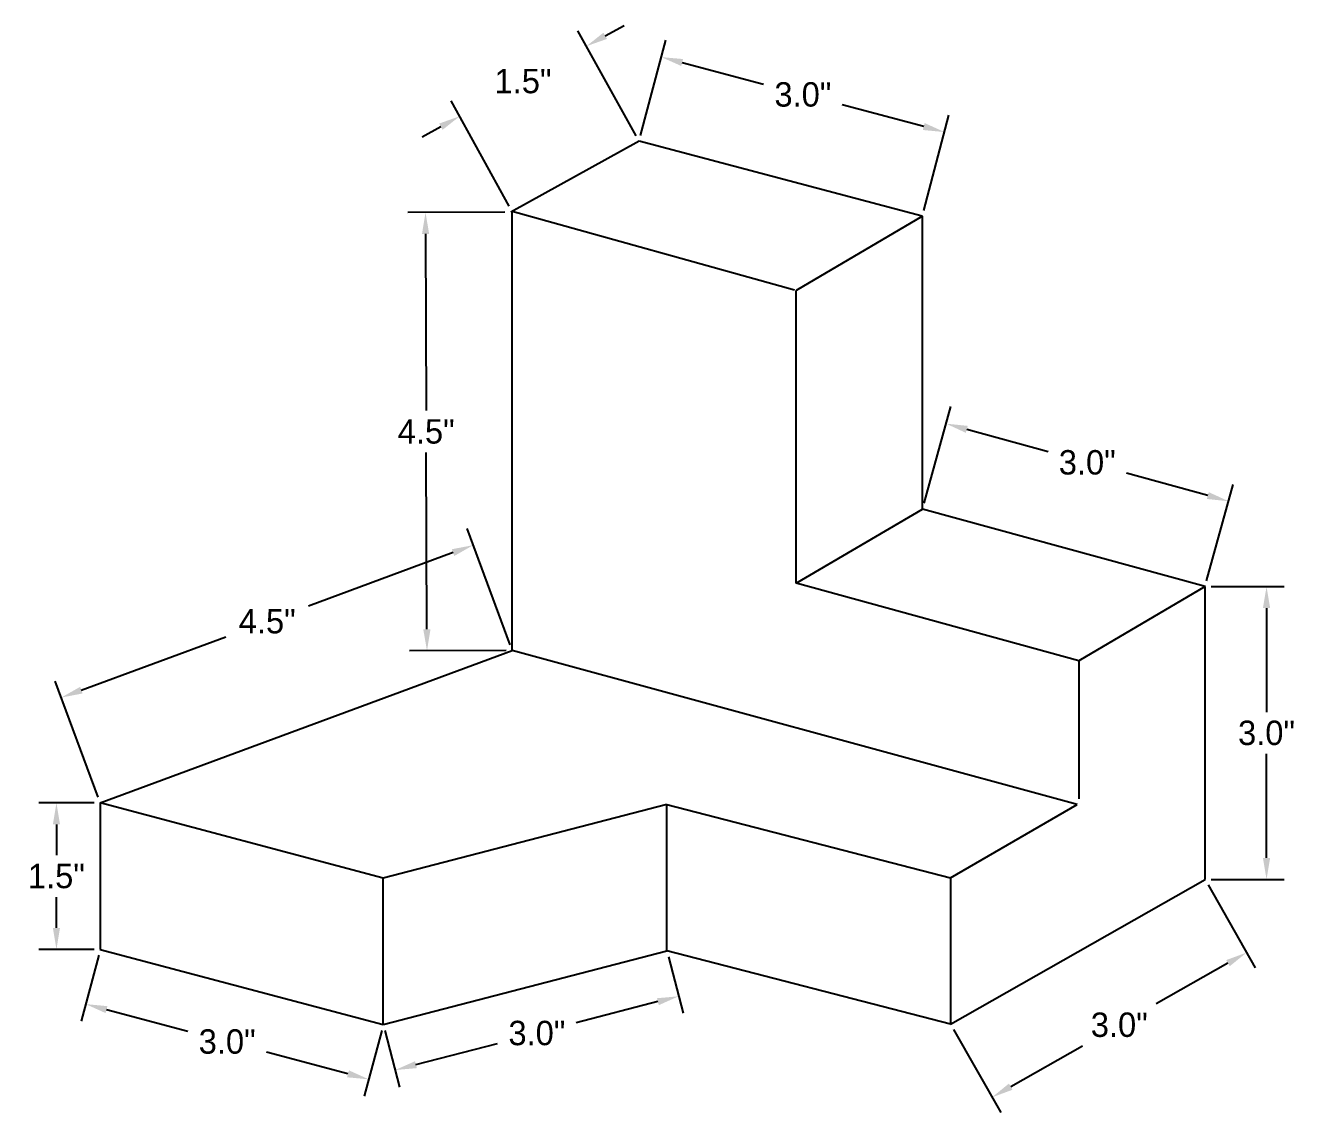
# Model space of a CAD drawing. Header units: inches. Extents: x -33 to 80, y -26 to 66.
# Drawn here: x -32.74 to -19.71, y 36.7 to 47.84 of the extents above; entities that cross this region are included whole.
import ezdxf

# ---------------------------------------------------------------- set-up
doc = ezdxf.new("R2010")
doc.units = ezdxf.units.IN
doc.header["$MEASUREMENT"] = 0
doc.dimstyles.get("Standard").update_dxf_attribs({"dimtxt": 0.25, "dimasz": 0.22, "dimexe": 0.18, "dimexo": 0.0625, "dimgap": 0.09, "dimtad": 0, "dimtih": 1, "dimtoh": 1, "dimdec": 1, "dimzin": 0, "dimdsep": 46, "dimlunit": 3, "dimtxsty": 'Standard', "dimcen": 0.9, "dimadec": 0, "dimazin": 0, "dimtfac": 1, "dimtdec": 1, "dimtofl": 0, "dimtmove": 0, "dimatfit": 3, "dimfxl": 1, "dimtolj": 1, "dimtzin": 0, "dimarcsym": 0})

# ---------------------------------------------------------------- blocks, each defined once
blk = doc.blocks.new('*D1')
at = {"color": 0, "lineweight": -2}
for p, q in [((-26.438, 46.709), (-26.18, 47.685)), ((-26.013, 47.455), (-25.178, 47.234)), ((-23.539, 46.799), (-24.373, 47.021)), ((-23.539, 45.94), (-23.28, 46.917))]:
    blk.add_line(p, q, dxfattribs=at)
at = {"color": 0}
for points in [[(-26.004, 47.491), (-26.022, 47.42), (-26.226, 47.511)], [(-23.529, 46.835), (-23.548, 46.764), (-23.326, 46.743)]]:
    blk.add_solid(points, dxfattribs=at)
at = {"layer": 'Defpoints', "color": 0}
for p in [(-26.454, 46.648), (-23.326, 46.743), (-23.555, 45.88)]:
    blk.add_point(p, dxfattribs=at)
at = {"color": 0, "insert": (-24.776, 47.127), "char_height": 0.25, "attachment_point": 5}
blk.add_mtext('\\A1;3.0"', dxfattribs=at)
blk = doc.blocks.new('*D2')
at = {"color": 0, "lineweight": -2}
for p, q in [((-26.801, 47.729), (-26.608, 47.836)), ((-26.485, 46.703), (-27.08, 47.78)), ((-27.783, 45.985), (-28.378, 47.062)), ((-28.484, 46.798), (-28.676, 46.692))]:
    blk.add_line(p, q, dxfattribs=at)
at = {"color": 0}
for points in [[(-26.819, 47.761), (-26.783, 47.697), (-26.993, 47.623)], [(-28.501, 46.83), (-28.466, 46.766), (-28.291, 46.905)]]:
    blk.add_solid(points, dxfattribs=at)
at = {"layer": 'Defpoints', "color": 0}
for p in [(-26.993, 47.623), (-26.454, 46.648), (-27.752, 45.931)]:
    blk.add_point(p, dxfattribs=at)
at = {"color": 0, "insert": (-27.642, 47.264), "char_height": 0.25, "attachment_point": 5}
blk.add_mtext('\\A1;1.5"', dxfattribs=at)
blk = doc.blocks.new('*D3')
at = {"color": 0, "lineweight": -2}
for p, q in [((-27.83, 45.922), (-28.821, 45.919)), ((-28.64, 45.7), (-28.634, 43.889)), ((-28.627, 41.648), (-28.633, 43.459)), ((-27.815, 41.43), (-28.806, 41.427))]:
    blk.add_line(p, q, dxfattribs=at)
at = {"color": 0}
for points in [[(-28.604, 45.7), (-28.677, 45.699), (-28.641, 45.92)], [(-28.59, 41.648), (-28.664, 41.648), (-28.626, 41.428)]]:
    blk.add_solid(points, dxfattribs=at)
at = {"layer": 'Defpoints', "color": 0}
for p in [(-27.767, 45.922), (-27.752, 41.431), (-28.626, 41.428)]:
    blk.add_point(p, dxfattribs=at)
at = {"color": 0, "insert": (-28.634, 43.674), "char_height": 0.25, "attachment_point": 5}
blk.add_mtext('\\A1;4.5"', dxfattribs=at)
blk = doc.blocks.new('*D4')
at = {"color": 0, "lineweight": -2}
for p, q in [((-23.534, 42.94), (-23.262, 43.929)), ((-23.098, 43.697), (-22.266, 43.468)), ((-20.63, 43.018), (-21.461, 43.247)), ((-20.642, 42.145), (-20.37, 43.133))]:
    blk.add_line(p, q, dxfattribs=at)
at = {"color": 0}
for points in [[(-23.088, 43.732), (-23.108, 43.661), (-23.31, 43.755)], [(-20.62, 43.053), (-20.639, 42.983), (-20.417, 42.96)]]:
    blk.add_solid(points, dxfattribs=at)
at = {"layer": 'Defpoints', "color": 0}
for p in [(-23.551, 42.88), (-20.417, 42.96), (-20.658, 42.085)]:
    blk.add_point(p, dxfattribs=at)
at = {"color": 0, "insert": (-21.864, 43.357), "char_height": 0.25, "attachment_point": 5}
blk.add_mtext('\\A1;3.0"', dxfattribs=at)
blk = doc.blocks.new('*D5')
at = {"color": 0, "lineweight": -2}
for p, q in [((-27.774, 41.489), (-28.214, 42.679)), ((-28.358, 42.434), (-29.839, 41.886)), ((-32.166, 41.024), (-30.685, 41.572)), ((-31.994, 39.927), (-32.435, 41.116))]:
    blk.add_line(p, q, dxfattribs=at)
at = {"color": 0}
for points in [[(-28.371, 42.468), (-28.346, 42.399), (-28.152, 42.51)], [(-32.178, 41.058), (-32.153, 40.99), (-32.372, 40.948)]]:
    blk.add_solid(points, dxfattribs=at)
at = {"layer": 'Defpoints', "color": 0}
for p in [(-28.152, 42.51), (-27.752, 41.431), (-31.972, 39.868)]:
    blk.add_point(p, dxfattribs=at)
at = {"color": 0, "insert": (-30.262, 41.729), "char_height": 0.25, "attachment_point": 5}
blk.add_mtext('\\A1;4.5"', dxfattribs=at)
blk = doc.blocks.new('*D6')
at = {"color": 0, "lineweight": -2}
for p, q in [((-32.035, 39.868), (-32.601, 39.868)), ((-32.421, 39.648), (-32.421, 39.333)), ((-32.421, 38.588), (-32.421, 38.903)), ((-32.035, 38.368), (-32.601, 38.368))]:
    blk.add_line(p, q, dxfattribs=at)
at = {"color": 0}
for points in [[(-32.457, 39.648), (-32.384, 39.648), (-32.421, 39.868)], [(-32.457, 38.588), (-32.384, 38.588), (-32.421, 38.368)]]:
    blk.add_solid(points, dxfattribs=at)
at = {"layer": 'Defpoints', "color": 0}
for p in [(-31.972, 39.868), (-32.421, 38.368), (-31.972, 38.368)]:
    blk.add_point(p, dxfattribs=at)
at = {"color": 0, "insert": (-32.421, 39.118), "char_height": 0.25, "attachment_point": 5}
blk.add_mtext('\\A1;1.5"', dxfattribs=at)
blk = doc.blocks.new('*D7')
at = {"color": 0, "lineweight": -2}
for p, q in [((-31.988, 38.308), (-32.168, 37.633)), ((-31.909, 37.751), (-31.074, 37.529)), ((-29.089, 37.537), (-29.269, 36.862)), ((-29.435, 37.093), (-30.269, 37.315))]:
    blk.add_line(p, q, dxfattribs=at)
at = {"color": 0}
for points in [[(-31.899, 37.786), (-31.918, 37.715), (-32.121, 37.807)], [(-29.425, 37.128), (-29.444, 37.057), (-29.222, 37.036)]]:
    blk.add_solid(points, dxfattribs=at)
at = {"layer": 'Defpoints', "color": 0}
for p in [(-31.972, 38.368), (-29.073, 37.597), (-29.222, 37.036)]:
    blk.add_point(p, dxfattribs=at)
at = {"color": 0, "insert": (-30.672, 37.422), "char_height": 0.25, "attachment_point": 5}
blk.add_mtext('\\A1;3.0"', dxfattribs=at)
blk = doc.blocks.new('*D8')
at = {"color": 0, "lineweight": -2}
for p, q in [((-26.154, 38.293), (-26.003, 37.713)), ((-26.262, 37.832), (-27.098, 37.614)), ((-29.057, 37.537), (-28.906, 36.957)), ((-28.739, 37.187), (-27.903, 37.404))]:
    blk.add_line(p, q, dxfattribs=at)
at = {"color": 0}
for points in [[(-26.271, 37.867), (-26.252, 37.796), (-26.049, 37.887)], [(-28.748, 37.222), (-28.73, 37.151), (-28.952, 37.131)]]:
    blk.add_solid(points, dxfattribs=at)
at = {"layer": 'Defpoints', "color": 0}
for p in [(-26.17, 38.353), (-26.049, 37.887), (-29.073, 37.597)]:
    blk.add_point(p, dxfattribs=at)
at = {"color": 0, "insert": (-27.5, 37.509), "char_height": 0.25, "attachment_point": 5}
blk.add_mtext('\\A1;3.0"', dxfattribs=at)
blk = doc.blocks.new('*D9')
at = {"color": 0, "lineweight": -2}
for p, q in [((-20.627, 39.03), (-20.143, 38.179)), ((-20.423, 38.226), (-21.158, 37.809)), ((-23.235, 37.547), (-22.75, 36.695)), ((-22.648, 36.961), (-21.914, 37.379))]:
    blk.add_line(p, q, dxfattribs=at)
at = {"color": 0}
for points in [[(-20.441, 38.258), (-20.405, 38.195), (-20.232, 38.335)], [(-22.666, 36.993), (-22.63, 36.929), (-22.839, 36.852)]]:
    blk.add_solid(points, dxfattribs=at)
at = {"layer": 'Defpoints', "color": 0}
for p in [(-20.658, 39.085), (-20.232, 38.335), (-23.266, 37.601)]:
    blk.add_point(p, dxfattribs=at)
at = {"color": 0, "insert": (-21.536, 37.594), "char_height": 0.25, "attachment_point": 5}
blk.add_mtext('\\A1;3.0"', dxfattribs=at)
blk = doc.blocks.new('*D10')
at = {"color": 0, "lineweight": -2}
for p, q in [((-20.596, 42.085), (-19.848, 42.085)), ((-20.028, 41.865), (-20.028, 40.8)), ((-20.028, 39.305), (-20.028, 40.37)), ((-20.596, 39.085), (-19.848, 39.085))]:
    blk.add_line(p, q, dxfattribs=at)
at = {"color": 0}
for points in [[(-20.065, 41.865), (-19.991, 41.865), (-20.028, 42.085)], [(-20.065, 39.305), (-19.991, 39.305), (-20.028, 39.085)]]:
    blk.add_solid(points, dxfattribs=at)
at = {"layer": 'Defpoints', "color": 0}
for p in [(-20.658, 42.085), (-20.658, 39.085), (-20.028, 39.085)]:
    blk.add_point(p, dxfattribs=at)
at = {"color": 0, "insert": (-20.028, 40.585), "char_height": 0.25, "attachment_point": 5}
blk.add_mtext('\\A1;3.0"', dxfattribs=at)

msp = doc.modelspace()

# ---------------------------------------------------------------- linework, layer by layer
for p, q in [((-26.454, 46.648), (-27.767, 45.922)), ((-23.555, 45.88), (-26.454, 46.648)), ((-27.752, 41.431), (-27.752, 45.931)), ((-27.752, 45.931), (-24.863, 45.125)), ((-23.551, 45.88), (-24.844, 45.12)), ((-23.551, 42.88), (-23.551, 45.88)), ((-24.845, 42.12), (-24.845, 45.12)), ((-24.845, 42.12), (-23.551, 42.88)), ((-20.658, 42.085), (-23.551, 42.88)), ((-21.952, 41.325), (-24.845, 42.12)), ((-20.658, 42.085), (-21.952, 41.325)), ((-20.658, 39.085), (-20.658, 42.085)), ((-31.972, 39.868), (-27.752, 41.431)), ((-21.968, 39.853), (-27.752, 41.431)), ((-21.952, 41.325), (-21.952, 39.912)), ((-31.972, 39.868), (-31.972, 38.368)), ((-29.073, 39.097), (-31.972, 39.868)), ((-26.17, 39.853), (-29.073, 39.097)), ((-26.17, 38.353), (-26.17, 39.853)), ((-26.17, 39.853), (-23.266, 39.101)), ((-23.266, 39.101), (-21.968, 39.853)), ((-29.073, 37.597), (-29.073, 39.097)), ((-23.266, 39.101), (-23.266, 37.601)), ((-23.266, 37.601), (-20.658, 39.085)), ((-31.972, 38.368), (-29.073, 37.597)), ((-29.073, 37.597), (-26.17, 38.353)), ((-23.266, 37.601), (-26.17, 38.353))]:
    msp.add_line(p, q)

# ---------------------------------------------------------------- dimensions: what is measured, and where the dimension line sits
for p1, p2, distance, picture, middle in [((-27.752, 45.931), (-26.454, 46.648), 1.113, '*D2', (-27.642, 47.264)), ((-26.454, 46.648), (-23.555, 45.88), 0.893, '*D1', (-24.776, 47.127)), ((-27.767, 45.922), (-27.752, 41.431), -0.874, '*D3', (-28.634, 43.674)), ((-23.551, 42.88), (-20.658, 42.085), 0.907, '*D4', (-21.864, 43.357)), ((-31.972, 39.868), (-27.752, 41.431), 1.151, '*D5', (-30.262, 41.729)), ((-20.658, 42.085), (-20.658, 39.085), 0.63, '*D10', (-20.028, 40.585)), ((-31.972, 39.868), (-31.972, 38.368), -0.448, '*D6', (-32.421, 39.118)), ((-23.266, 37.601), (-20.658, 39.085), -0.862, '*D9', (-21.536, 37.594)), ((-31.972, 38.368), (-29.073, 37.597), -0.58, '*D7', (-30.672, 37.422)), ((-29.073, 37.597), (-26.17, 38.353), -0.481, '*D8', (-27.5, 37.509))]:
    dim = msp.add_aligned_dim(p1=p1, p2=p2, distance=distance, dimstyle='Standard')
    dim.commit()
    dim.dimension.update_dxf_attribs({"geometry": picture, "text_midpoint": middle})

doc.saveas('drawing.dxf')
